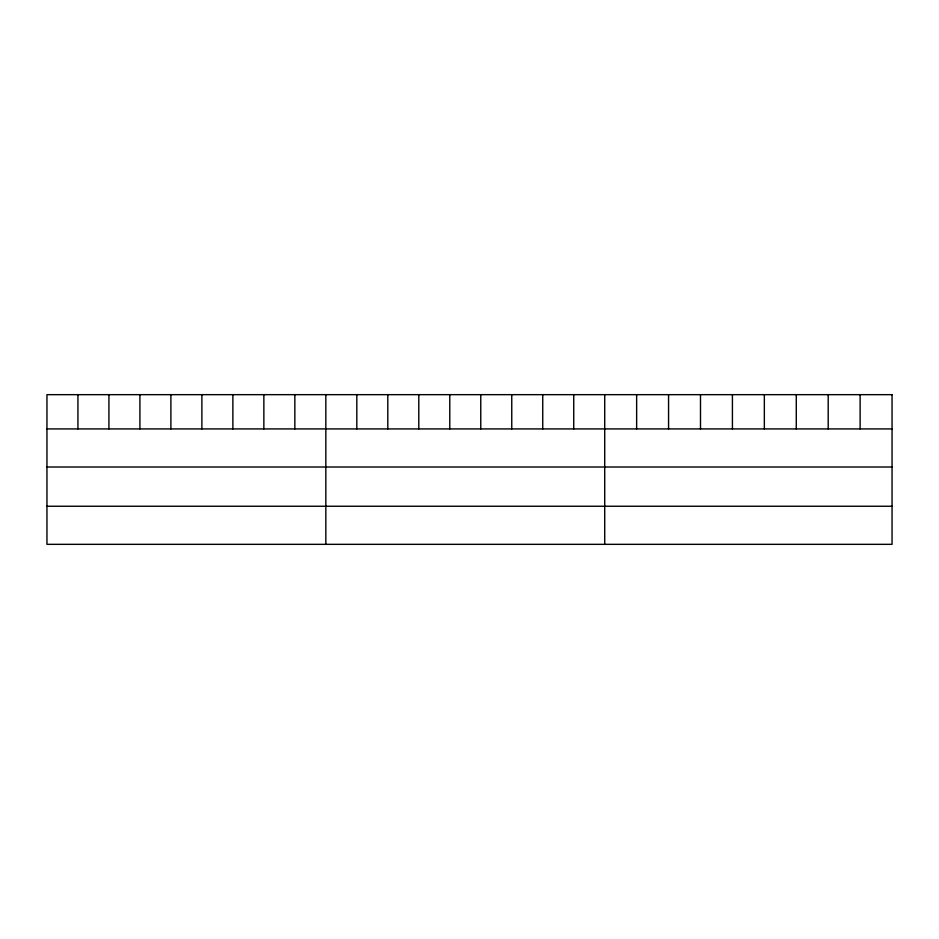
<?xml version="1.0" encoding="UTF-8"?>
<svg xmlns="http://www.w3.org/2000/svg" width="939" height="939" viewBox="0 0 939 939"><rect width="100%" height="100%" fill="white"/><g stroke="black" fill="none" stroke-linecap="round" stroke-linejoin="round"><path stroke-width="1.41" d="M46.95 428.923L892.05 428.923M46.95 467.012L892.05 467.012M46.95 506.25L892.05 506.25M860.124 394.662L860.124 428.923M828.198 394.662L828.198 428.923M796.272 394.662L796.272 428.923M764.346 394.662L764.346 428.923M732.42 394.662L732.42 428.923M700.494 394.662L700.494 428.923M668.568 394.662L668.568 428.923M636.642 394.662L636.642 428.923M604.716 394.662L604.716 544.338M573.729 394.662L573.729 428.923M542.742 394.662L542.742 428.923M511.755 394.662L511.755 428.923M480.768 394.662L480.768 428.923M449.781 394.662L449.781 428.923M418.794 394.662L418.794 428.923M387.807 394.662L387.807 428.923M356.82 394.662L356.82 428.923M325.833 394.662L325.833 544.338M294.846 394.662L294.846 428.923M263.859 394.662L263.859 428.923M232.872 394.662L232.872 428.923M201.885 394.662L201.885 428.923M170.898 394.662L170.898 428.923M139.911 394.662L139.911 428.923M108.924 394.662L108.924 428.923M77.937 394.662L77.937 428.923M892.05 394.662L46.95 394.662L46.95 544.338L892.05 544.338L892.05 394.662"/></g></svg>
